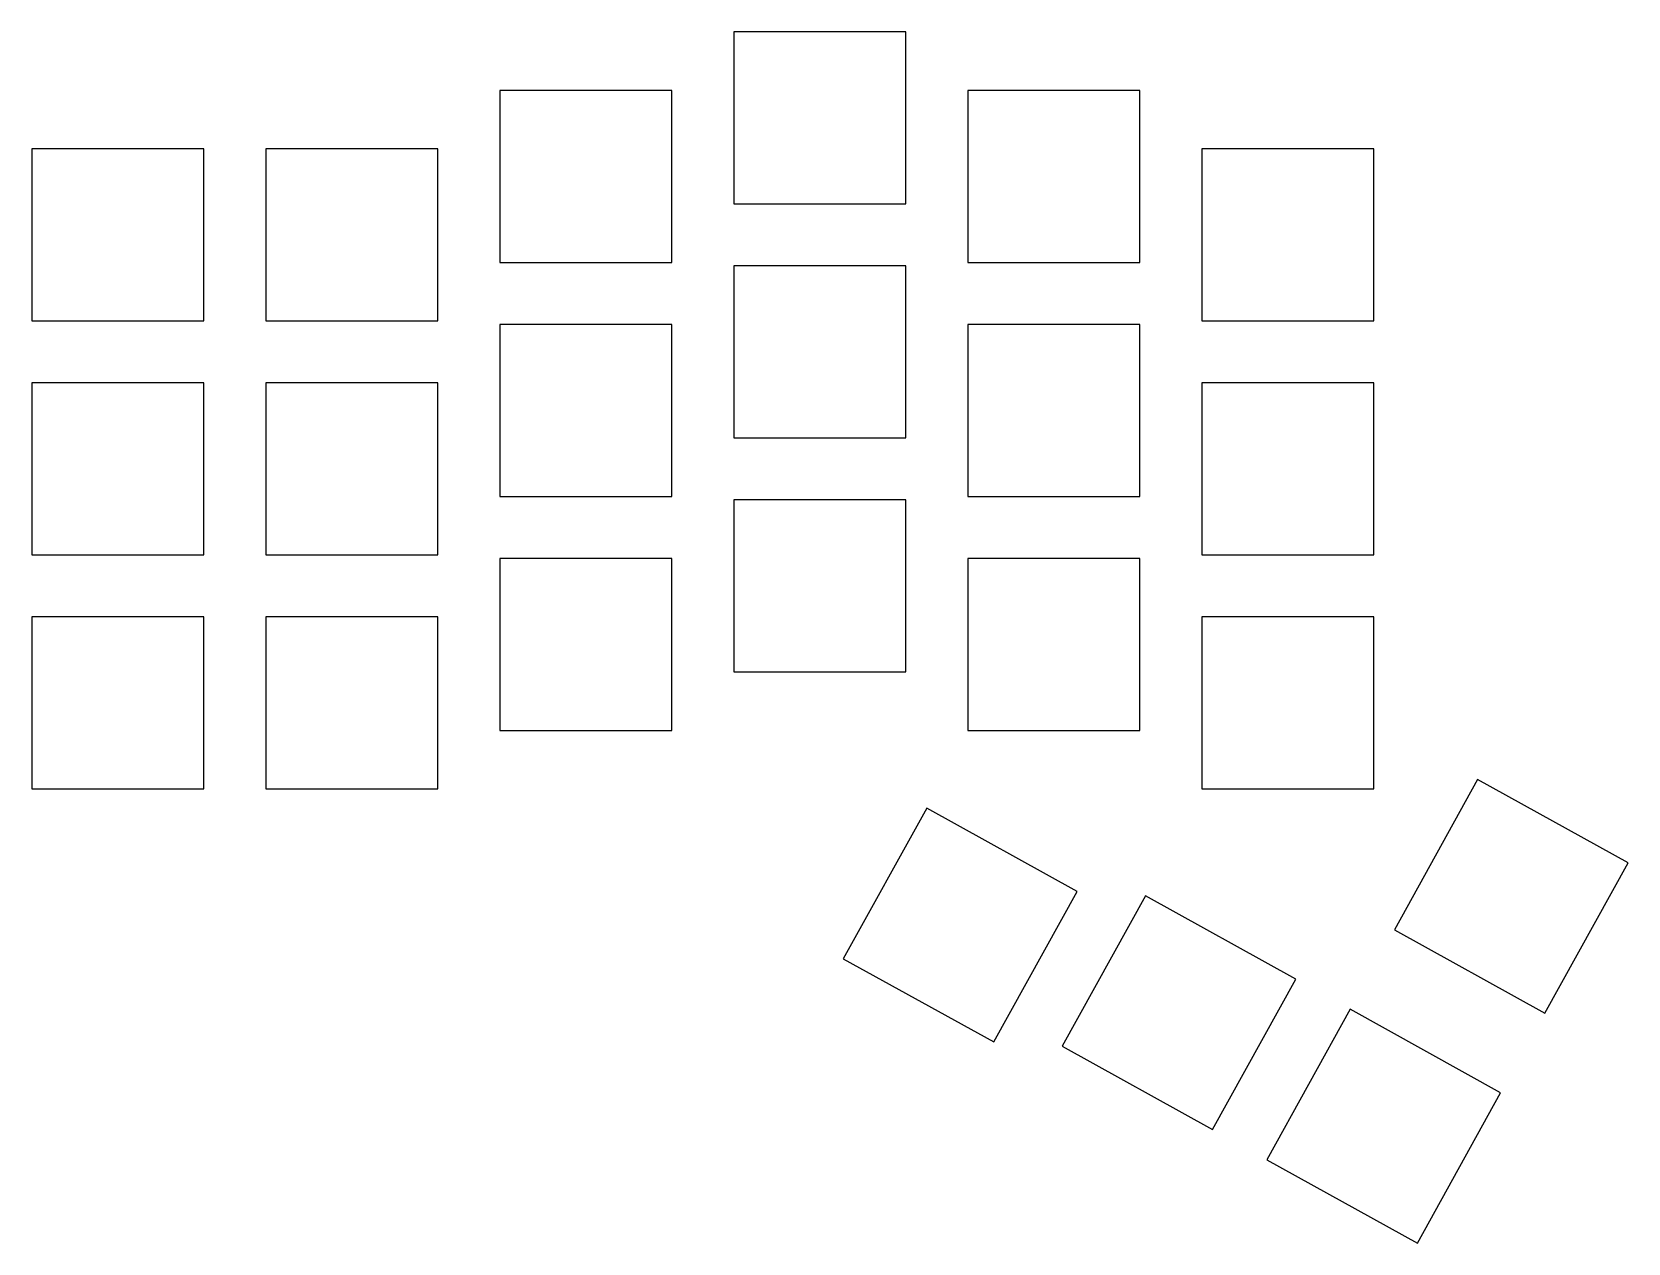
# Model space of a CAD drawing. Header units: millimetres. Extents: x -7 to 123, y -44 to 55.
import ezdxf

# ---------------------------------------------------------------- set-up
doc = ezdxf.new("R2010")
doc.units = ezdxf.units.MM

msp = doc.modelspace()

# ---------------------------------------------------------------- linework, layer by layer
for p, q in [((64.15, 54.62), (50.15, 54.62)), ((50.15, 54.62), (50.15, 40.62)), ((64.15, 40.62), (64.15, 54.62)), ((45.1, 49.86), (31.1, 49.86)), ((31.1, 49.86), (31.1, 35.86)), ((45.1, 35.86), (45.1, 49.86)), ((83.2, 49.86), (69.2, 49.86)), ((69.2, 49.86), (69.2, 35.86)), ((83.2, 35.86), (83.2, 49.86)), ((7, 45.1), (-7, 45.1)), ((-7, 45.1), (-7, 31.1)), ((7, 31.1), (7, 45.1)), ((26.05, 45.1), (12.05, 45.1)), ((12.05, 45.1), (12.05, 31.1)), ((26.05, 31.1), (26.05, 45.1)), ((102.25, 45.1), (88.25, 45.1)), ((88.25, 45.1), (88.25, 31.1)), ((102.25, 31.1), (102.25, 45.1)), ((50.15, 40.62), (64.15, 40.62)), ((31.1, 35.86), (45.1, 35.86)), ((64.15, 35.58), (50.15, 35.58)), ((50.15, 35.58), (50.15, 21.57)), ((64.15, 21.57), (64.15, 35.58)), ((69.2, 35.86), (83.2, 35.86)), ((-7, 31.1), (7, 31.1)), ((12.05, 31.1), (26.05, 31.1)), ((45.1, 30.81), (31.1, 30.81)), ((31.1, 30.81), (31.1, 16.81)), ((45.1, 16.81), (45.1, 30.81)), ((83.2, 30.81), (69.2, 30.81)), ((69.2, 30.81), (69.2, 16.81)), ((83.2, 16.81), (83.2, 30.81)), ((88.25, 31.1), (102.25, 31.1)), ((7, 26.05), (-7, 26.05)), ((-7, 26.05), (-7, 12.05)), ((7, 12.05), (7, 26.05)), ((26.05, 26.05), (12.05, 26.05)), ((12.05, 26.05), (12.05, 12.05)), ((26.05, 12.05), (26.05, 26.05)), ((102.25, 26.05), (88.25, 26.05)), ((88.25, 26.05), (88.25, 12.05)), ((102.25, 12.05), (102.25, 26.05)), ((50.15, 21.57), (64.15, 21.57)), ((31.1, 16.81), (45.1, 16.81)), ((64.15, 16.52), (50.15, 16.52)), ((50.15, 16.52), (50.15, 2.52)), ((64.15, 2.52), (64.15, 16.52)), ((69.2, 16.81), (83.2, 16.81)), ((-7, 12.05), (7, 12.05)), ((12.05, 12.05), (26.05, 12.05)), ((45.1, 11.76), (31.1, 11.76)), ((31.1, 11.76), (31.1, -2.24)), ((45.1, -2.24), (45.1, 11.76)), ((83.2, 11.76), (69.2, 11.76)), ((69.2, 11.76), (69.2, -2.24)), ((83.2, -2.24), (83.2, 11.76)), ((88.25, 12.05), (102.25, 12.05)), ((7, 7), (-7, 7)), ((-7, 7), (-7, -7)), ((7, -7), (7, 7)), ((26.05, 7), (12.05, 7)), ((12.05, 7), (12.05, -7)), ((26.05, -7), (26.05, 7)), ((102.25, 7), (88.25, 7)), ((88.25, 7), (88.25, -7)), ((102.25, -7), (102.25, 7)), ((50.15, 2.52), (64.15, 2.52)), ((31.1, -2.24), (45.1, -2.24)), ((69.2, -2.24), (83.2, -2.24)), ((110.71, -6.24), (103.93, -18.48)), ((122.96, -13.02), (110.71, -6.24)), ((-7, -7), (7, -7)), ((12.05, -7), (26.05, -7)), ((88.25, -7), (102.25, -7)), ((65.85, -8.58), (59.06, -20.83)), ((78.1, -15.37), (65.85, -8.58)), ((116.17, -25.27), (122.96, -13.02)), ((71.31, -27.61), (78.1, -15.37)), ((83.68, -15.72), (76.89, -27.96)), ((95.92, -22.51), (83.68, -15.72)), ((103.93, -18.48), (116.17, -25.27)), ((59.06, -20.83), (71.31, -27.61)), ((89.13, -34.75), (95.92, -22.51)), ((100.34, -24.95), (93.55, -37.2)), ((112.58, -31.74), (100.34, -24.95)), ((76.89, -27.96), (89.13, -34.75)), ((105.8, -43.99), (112.58, -31.74)), ((93.55, -37.2), (105.8, -43.99))]:
    msp.add_line(p, q)

doc.saveas('drawing.dxf')
